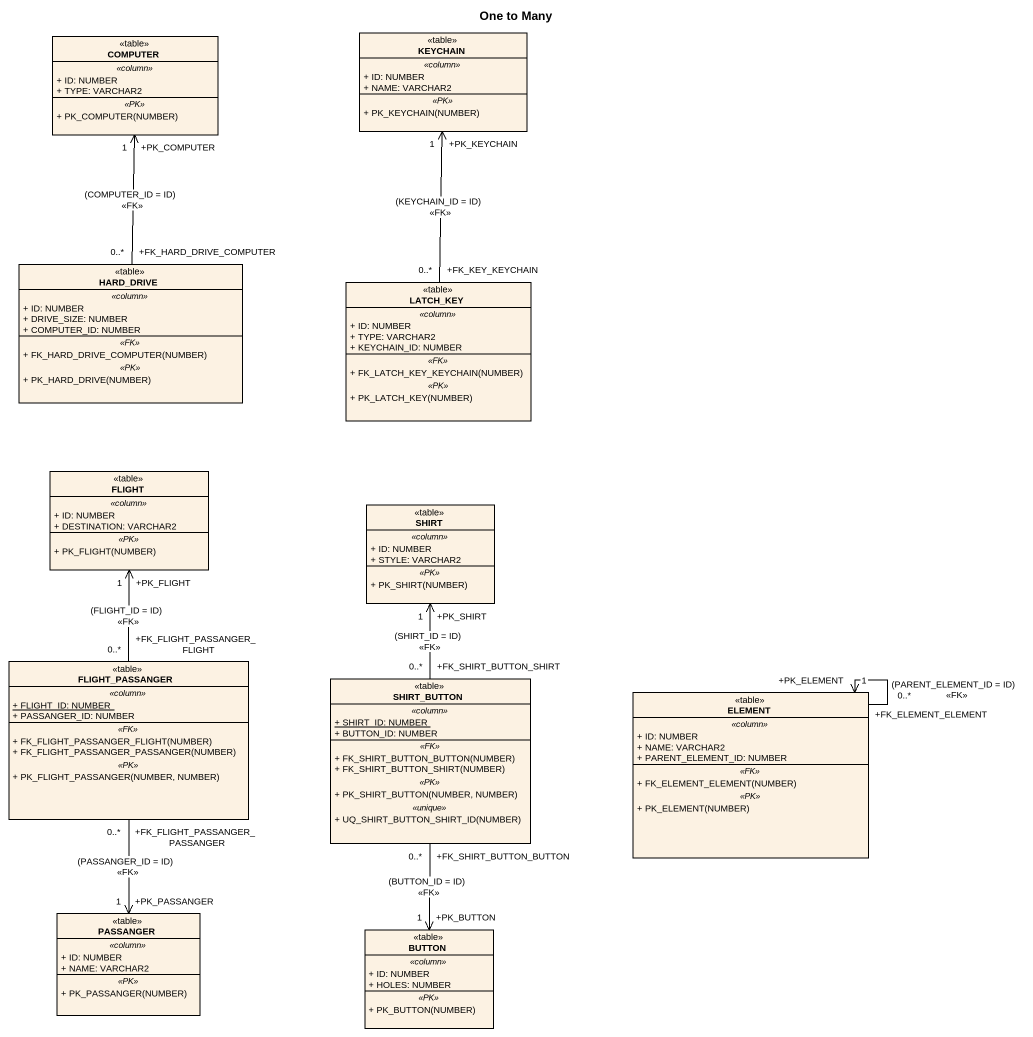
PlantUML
@startuml
title One to Many
hide circle
hide empty members
skinparam classAttributeIconSize 0
class COMPUTER <<table>> {
  .. <<column>> ..
  + ID: NUMBER
  + TYPE: VARCHAR2
  .. <<PK>> ..
  + PK_COMPUTER(NUMBER)
}
class KEYCHAIN <<table>> {
  .. <<column>> ..
  + ID: NUMBER
  + NAME: VARCHAR2
  .. <<PK>> ..
  + PK_KEYCHAIN(NUMBER)
}
class HARD_DRIVE <<table>> {
  .. <<column>> ..
  + ID: NUMBER
  + DRIVE_SIZE: NUMBER
  + COMPUTER_ID: NUMBER
  .. <<FK>> ..
  + FK_HARD_DRIVE_COMPUTER(NUMBER)
  .. <<PK>> ..
  + PK_HARD_DRIVE(NUMBER)
}
class LATCH_KEY <<table>> {
  .. <<column>> ..
  + ID: NUMBER
  + TYPE: VARCHAR2
  + KEYCHAIN_ID: NUMBER
  .. <<FK>> ..
  + FK_LATCH_KEY_KEYCHAIN(NUMBER)
  .. <<PK>> ..
  + PK_LATCH_KEY(NUMBER)
}
class FLIGHT <<table>> {
  .. <<column>> ..
  + ID: NUMBER
  + DESTINATION: VARCHAR2
  .. <<PK>> ..
  + PK_FLIGHT(NUMBER)
}
class SHIRT <<table>> {
  .. <<column>> ..
  + ID: NUMBER
  + STYLE: VARCHAR2
  .. <<PK>> ..
  + PK_SHIRT(NUMBER)
}
class FLIGHT_PASSANGER <<table>> {
  .. <<column>> ..
  {static} + FLIGHT_ID: NUMBER
  + PASSANGER_ID: NUMBER
  .. <<FK>> ..
  + FK_FLIGHT_PASSANGER_FLIGHT(NUMBER)
  + FK_FLIGHT_PASSANGER_PASSANGER(NUMBER)
  .. <<PK>> ..
  + PK_FLIGHT_PASSANGER(NUMBER, NUMBER)
}
class SHIRT_BUTTON <<table>> {
  .. <<column>> ..
  {static} + SHIRT_ID: NUMBER
  + BUTTON_ID: NUMBER
  .. <<FK>> ..
  + FK_SHIRT_BUTTON_BUTTON(NUMBER)
  + FK_SHIRT_BUTTON_SHIRT(NUMBER)
  .. <<PK>> ..
  + PK_SHIRT_BUTTON(NUMBER, NUMBER)
  .. <<unique>> ..
  + UQ_SHIRT_BUTTON_SHIRT_ID(NUMBER)
}
class ELEMENT <<table>> {
  .. <<column>> ..
  + ID: NUMBER
  + NAME: VARCHAR2
  + PARENT_ELEMENT_ID: NUMBER
  .. <<FK>> ..
  + FK_ELEMENT_ELEMENT(NUMBER)
  .. <<PK>> ..
  + PK_ELEMENT(NUMBER)
}
class PASSANGER <<table>> {
  .. <<column>> ..
  + ID: NUMBER
  + NAME: VARCHAR2
  .. <<PK>> ..
  + PK_PASSANGER(NUMBER)
}
class BUTTON <<table>> {
  .. <<column>> ..
  + ID: NUMBER
  + HOLES: NUMBER
  .. <<PK>> ..
  + PK_BUTTON(NUMBER)
}
HARD_DRIVE "+FK_HARD_DRIVE_COMPUTER\n0..*" -up-> "+PK_COMPUTER\n1" COMPUTER : (COMPUTER_ID = ID)\n<<FK>>
LATCH_KEY "+FK_KEY_KEYCHAIN\n0..*" -up-> "+PK_KEYCHAIN\n1" KEYCHAIN : (KEYCHAIN_ID = ID)\n<<FK>>
FLIGHT_PASSANGER "+FK_FLIGHT_PASSANGER_FLIGHT\n0..*" -up-> "+PK_FLIGHT\n1" FLIGHT : (FLIGHT_ID = ID)\n<<FK>>
FLIGHT_PASSANGER "+FK_FLIGHT_PASSANGER_PASSANGER\n0..*" --> "+PK_PASSANGER\n1" PASSANGER : (PASSANGER_ID = ID)\n<<FK>>
SHIRT_BUTTON "+FK_SHIRT_BUTTON_SHIRT\n0..*" -up-> "+PK_SHIRT\n1" SHIRT : (SHIRT_ID = ID)\n<<FK>>
SHIRT_BUTTON "+FK_SHIRT_BUTTON_BUTTON\n0..*" --> "+PK_BUTTON\n1" BUTTON : (BUTTON_ID = ID)\n<<FK>>
ELEMENT "+FK_ELEMENT_ELEMENT\n0..*" --> "+PK_ELEMENT\n1" ELEMENT : (PARENT_ELEMENT_ID = ID)\n<<FK>>
@enduml
